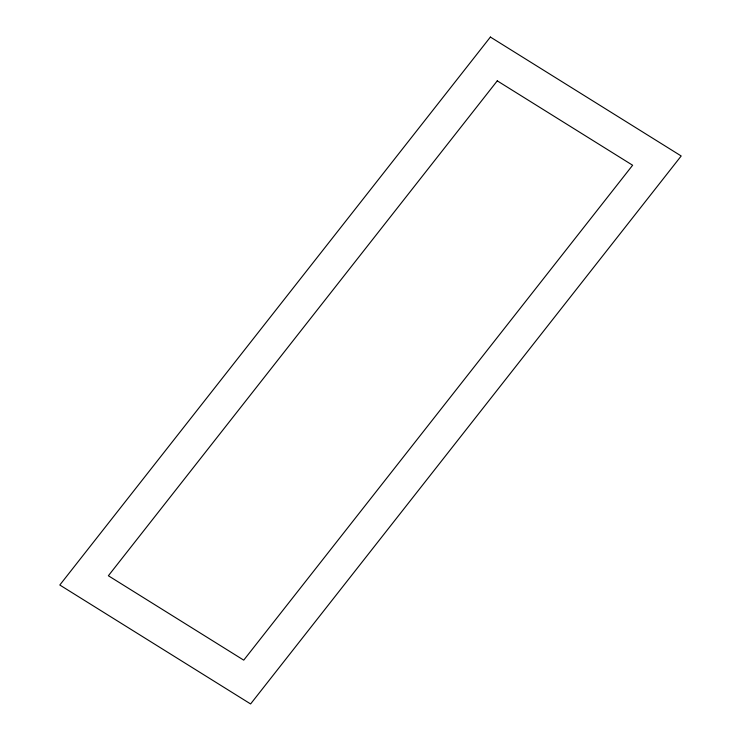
<?xml version="1.0" encoding="UTF-8"?>
<svg xmlns="http://www.w3.org/2000/svg" width="741" height="741" viewBox="0 0 741 741"><rect width="100%" height="100%" fill="white"/><g stroke="black" fill="none" stroke-linecap="round" stroke-linejoin="round"><path stroke-width="1.11" d="M490.394 37.05L59.808 585.019L250.606 703.95L681.192 155.981L490.394 37.05M497.267 80.852L108.371 575.757L243.733 660.148L632.629 165.243L497.267 80.852"/></g></svg>
